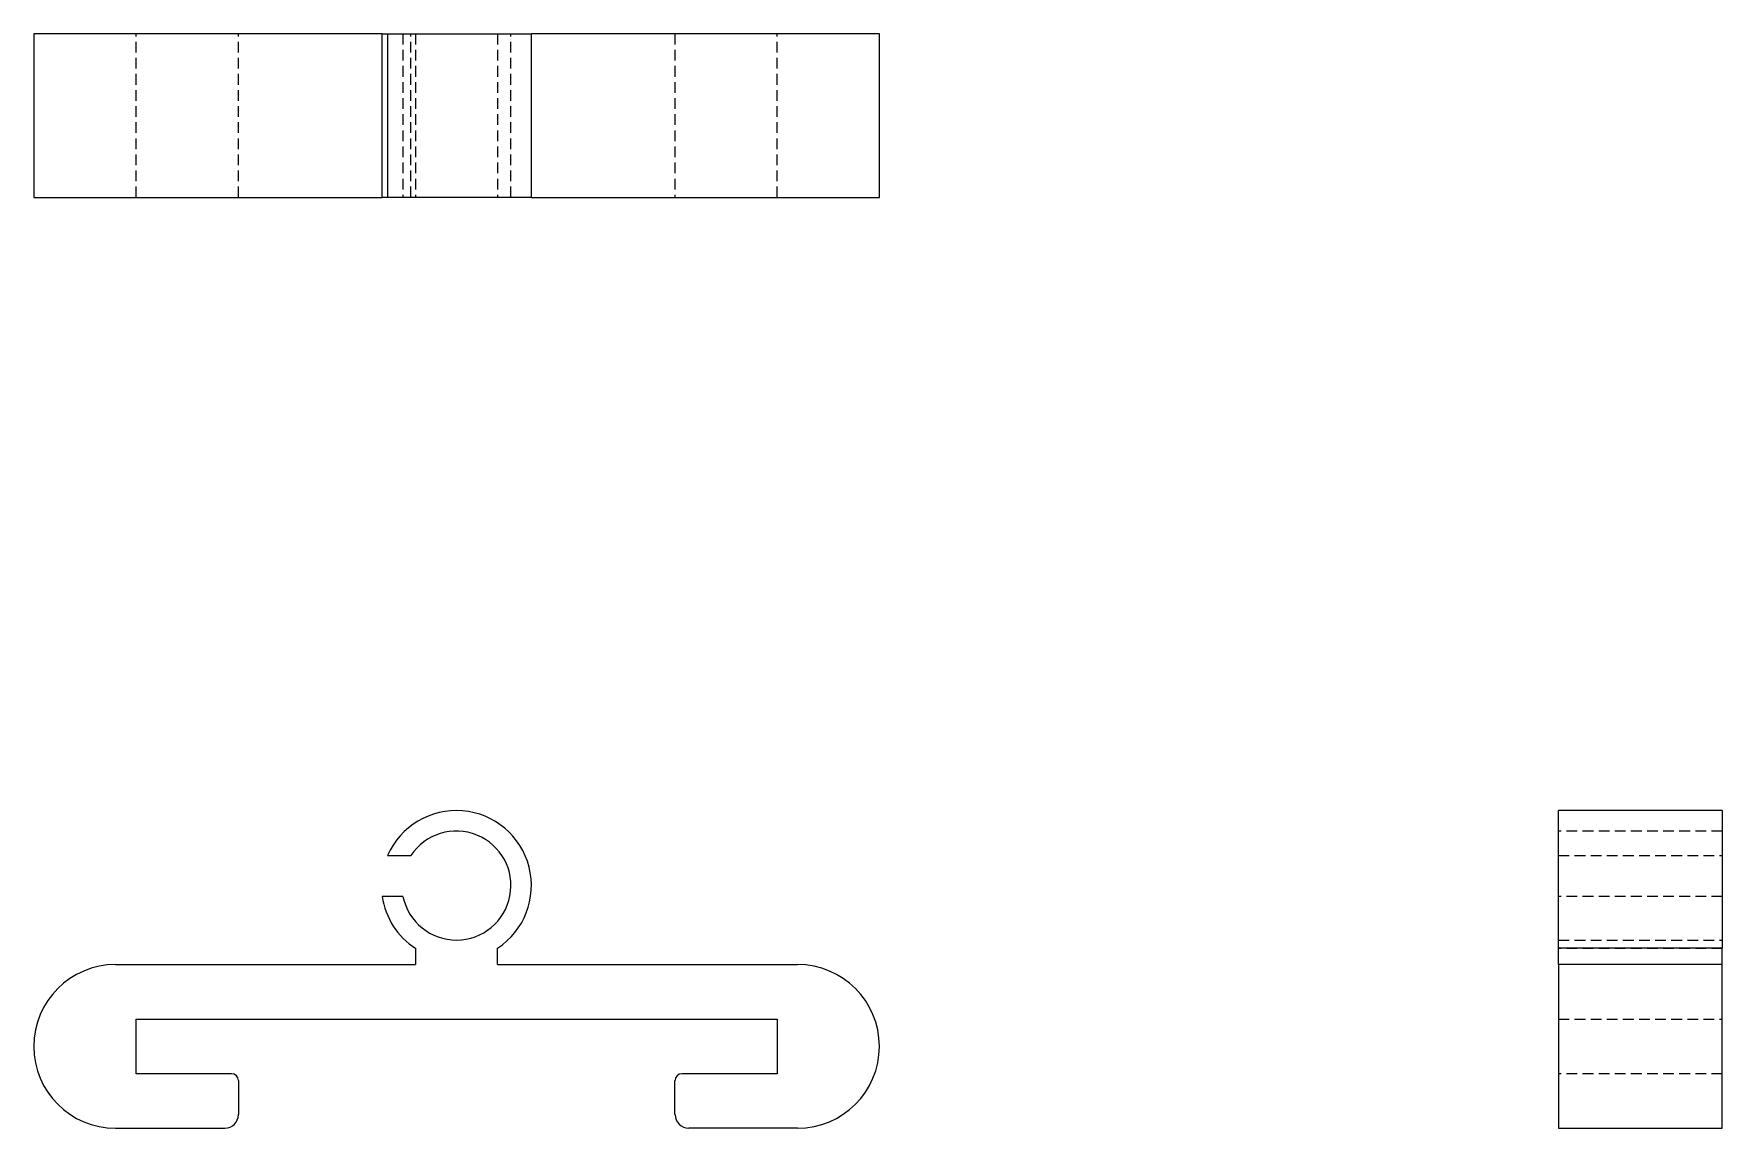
# Model space of a CAD drawing. Header units: millimetres. Extents: x 33 to 233, y 38 to 168.
import ezdxf

# ---------------------------------------------------------------- set-up
doc = ezdxf.new("R2010")
doc.units = ezdxf.units.MM
doc.linetypes.add('HIDDEN', pattern=[1.905, 1.27, -0.635])

msp = doc.modelspace()

# ---------------------------------------------------------------- linework, layer by layer
at = {"color": 7, "linetype": 'Continuous', "lineweight": 25}
for p, q in [((33, 167.68), (33, 148.32)), ((42.68, 167.68), (33, 167.68)), ((74.2, 167.68), (42.68, 167.68)), ((74.2, 148.32), (74.2, 167.68)), ((74.2, 167.68), (74.85, 167.68)), ((74.85, 167.68), (91.85, 167.68)), ((74.85, 167.68), (74.85, 148.32)), ((91.85, 148.32), (91.85, 167.68)), ((123.32, 167.68), (91.85, 167.68)), ((133, 167.68), (123.32, 167.68)), ((133, 148.32), (133, 167.68)), ((33, 148.32), (42.68, 148.32)), ((42.68, 148.32), (74.2, 148.32)), ((74.85, 148.32), (74.2, 148.32)), ((91.85, 148.32), (74.85, 148.32)), ((91.85, 148.32), (123.32, 148.32)), ((123.32, 148.32), (133, 148.32)), ((232.68, 75.79), (213.32, 75.79)), ((213.32, 59.5), (213.32, 75.79)), ((232.68, 75.79), (232.68, 59.5)), ((74.85, 70.47), (77.59, 70.47)), ((76.65, 65.63), (74.2, 65.63)), ((78.16, 59.47), (78.16, 57.56)), ((87.84, 57.56), (87.84, 59.5)), ((232.68, 59.5), (213.32, 59.5)), ((213.32, 57.56), (213.32, 59.5)), ((232.68, 57.56), (232.68, 59.5)), ((42.68, 57.56), (78.16, 57.56)), ((87.84, 57.56), (123.32, 57.56)), ((232.68, 57.56), (213.32, 57.56)), ((213.32, 57.56), (213.32, 38.21)), ((232.68, 38.21), (232.68, 57.56)), ((45.1, 44.66), (45.1, 51.11)), ((45.1, 51.11), (120.9, 51.11)), ((120.9, 51.11), (120.9, 44.66)), ((56.39, 44.66), (45.1, 44.66)), ((120.9, 44.66), (109.64, 44.66)), ((57.2, 43.85), (57.2, 39.82)), ((108.83, 39.82), (108.83, 43.85)), ((42.68, 38.21), (55.59, 38.21)), ((123.32, 38.21), (110.45, 38.21)), ((213.32, 38.21), (232.68, 38.21))]:
    msp.add_line(p, q, dxfattribs=at)
at = {"color": 7, "linetype": 'HIDDEN', "lineweight": 18}
for p, q in [((45.1, 148.32), (45.1, 167.68)), ((57.2, 148.32), (57.2, 167.68)), ((76.65, 167.68), (76.65, 148.32)), ((77.59, 148.32), (77.59, 167.68)), ((78.16, 167.68), (78.16, 148.32)), ((87.84, 167.68), (87.84, 148.32)), ((89.43, 148.32), (89.43, 167.68)), ((108.83, 167.68), (108.83, 148.32)), ((120.9, 148.32), (120.9, 167.68)), ((232.68, 73.37), (213.32, 73.37)), ((213.32, 70.47), (232.68, 70.47)), ((232.68, 65.63), (213.32, 65.63)), ((213.32, 60.47), (232.68, 60.47)), ((232.68, 59.47), (213.32, 59.47)), ((213.32, 51.11), (232.68, 51.11)), ((232.68, 44.66), (213.32, 44.66))]:
    msp.add_line(p, q, dxfattribs=at)
at = {"color": 7, "linetype": 'Continuous', "lineweight": 25}
for centre, radius, start, end in [((82.98, 66.92), 8.87, 303.2405, 156.4218), ((82.98, 66.92), 6.45, 191.537, 146.633), ((82.98, 66.92), 8.87, 188.3636, 237.1287), ((42.68, 47.89), 9.68, 90, 270), ((123.32, 47.89), 9.68, 270, 90), ((56.39, 43.85), 0.806, 0, 90), ((109.64, 43.85), 0.806, 90, 180), ((55.59, 39.82), 1.61, 270, 0), ((110.45, 39.82), 1.61, 180, 270)]:
    msp.add_arc(centre, radius, start, end, dxfattribs=at)

doc.saveas('drawing.dxf')
